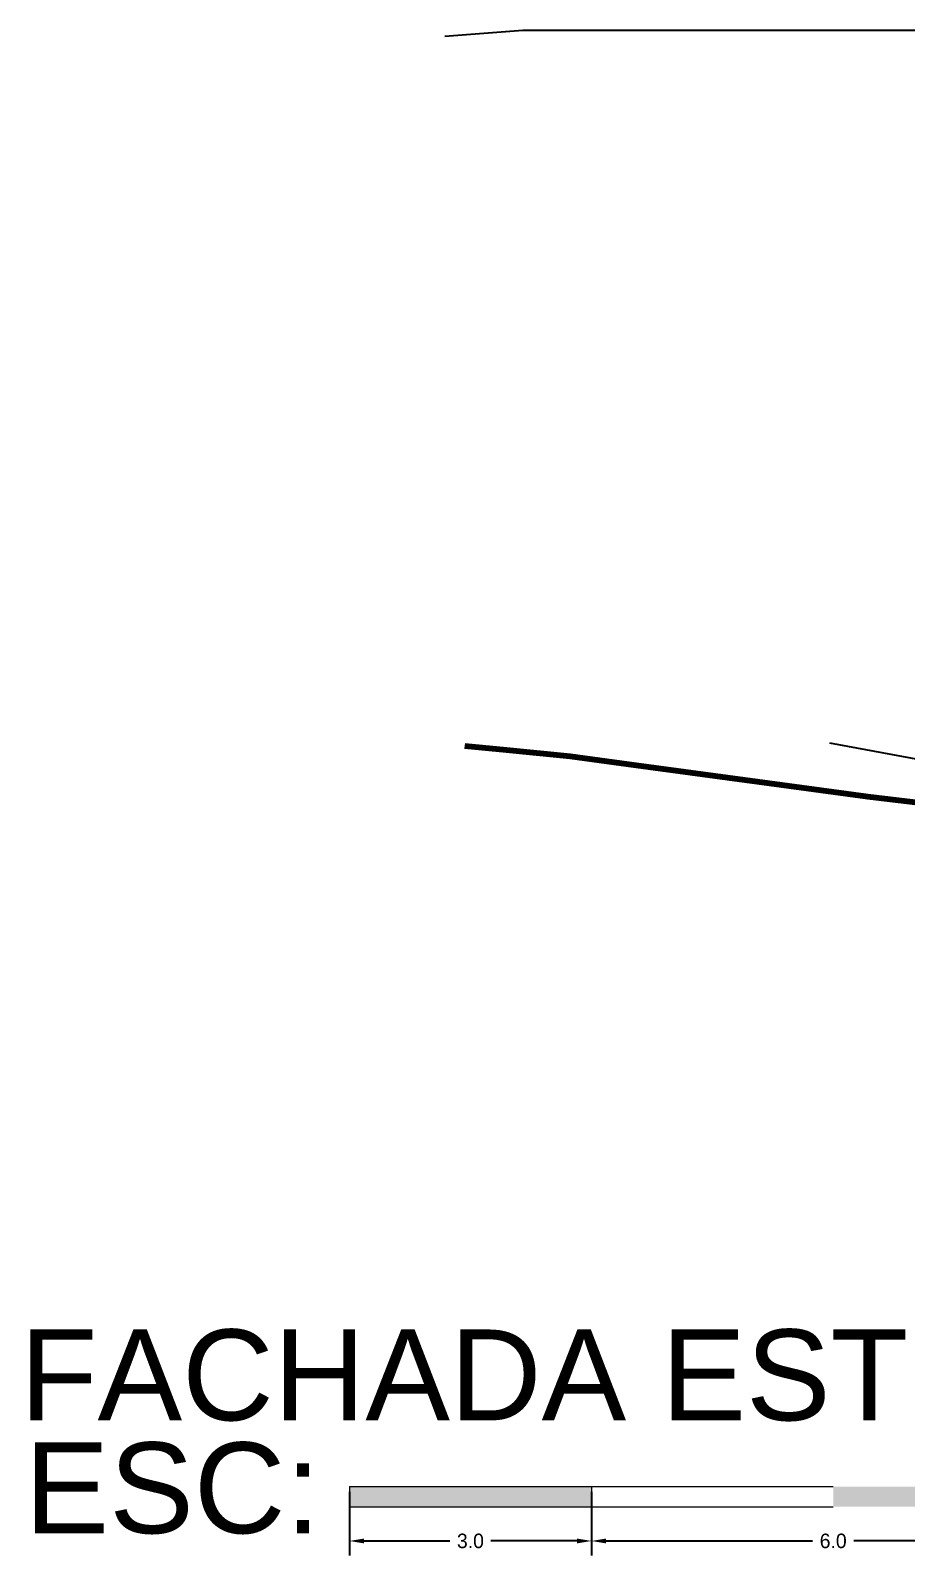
# Model space of a CAD drawing. Header units: metres. Extents: x -57 to 501, y 45 to 307.
# Drawn here: x 269.95 to 280.81, y 80.55 to 99.47 of the extents above; entities that cross this region are included whole.
import ezdxf

# ---------------------------------------------------------------- set-up
doc = ezdxf.new("R2010")
doc.units = ezdxf.units.M
doc.layers.add('Acotación', color=250, linetype='Continuous', lineweight=9)
doc.layers.add('Lámina', color=7, linetype='Continuous', lineweight=30)
doc.layers.add('atras', color=7, linetype='Continuous')
doc.styles.add('Anotativo', font='arial.ttf')
doc.dimstyles.get("Standard").update_dxf_attribs({"dimtxt": 0.18, "dimasz": 0.18, "dimexe": 0.18, "dimexo": 0.0625, "dimgap": 0.09, "dimtad": 0, "dimtih": 1, "dimtoh": 1, "dimdec": 1, "dimzin": 0, "dimdsep": 46, "dimtxsty": 'Standard', "dimcen": 0.09, "dimadec": 0, "dimazin": 0, "dimtfac": 1, "dimtdec": 1, "dimtofl": 0, "dimtmove": 0, "dimatfit": 3, "dimfxl": 1, "dimtolj": 1, "dimtzin": 0, "dimarcsym": 0})

# ---------------------------------------------------------------- blocks, each defined once
blk = doc.blocks.new('*D96')
at = {"layer": 'Acotación', "color": 0, "lineweight": -2, "transparency": 16777216}
for p, q in [((273.91, 81.345), (273.91, 80.554)), ((276.91, 81.345), (276.91, 80.554)), ((274.09, 80.734), (275.155, 80.734)), ((276.73, 80.734), (275.665, 80.734))]:
    blk.add_line(p, q, dxfattribs=at)
at = {"layer": 'Acotación', "color": 0, "transparency": 16777216}
for points in [[(274.09, 80.764), (274.09, 80.704), (273.91, 80.734)], [(276.73, 80.764), (276.73, 80.704), (276.91, 80.734)]]:
    blk.add_solid(points, dxfattribs=at)
at = {"layer": 'Defpoints', "color": 0, "transparency": 16777216}
for p in [(273.91, 81.408), (276.91, 81.408), (276.91, 80.734)]:
    blk.add_point(p, dxfattribs=at)
at = {"layer": 'Acotación', "color": 0, "transparency": 16777216, "insert": (275.41, 80.734), "char_height": 0.18, "attachment_point": 5}
blk.add_mtext('\\A1;3.0', dxfattribs=at)
blk = doc.blocks.new('*D97')
at = {"layer": 'Acotación', "color": 0, "lineweight": -2, "transparency": 16777216}
for p, q in [((276.91, 81.095), (276.91, 80.554)), ((282.91, 81.095), (282.91, 80.554)), ((277.09, 80.734), (279.655, 80.734)), ((282.73, 80.734), (280.165, 80.734))]:
    blk.add_line(p, q, dxfattribs=at)
at = {"layer": 'Acotación', "color": 0, "transparency": 16777216}
for points in [[(277.09, 80.764), (277.09, 80.704), (276.91, 80.734)], [(282.73, 80.764), (282.73, 80.704), (282.91, 80.734)]]:
    blk.add_solid(points, dxfattribs=at)
at = {"layer": 'Defpoints', "color": 0, "transparency": 16777216}
for p in [(276.91, 81.158), (282.91, 81.158), (282.91, 80.734)]:
    blk.add_point(p, dxfattribs=at)
at = {"layer": 'Acotación', "color": 0, "transparency": 16777216, "insert": (279.91, 80.734), "char_height": 0.18, "attachment_point": 5}
blk.add_mtext('\\A1;6.0', dxfattribs=at)

msp = doc.modelspace()

# ---------------------------------------------------------------- hatches: boundary and pattern name
at = {"layer": 'Acotación'}
h = msp.add_hatch(color=256, dxfattribs=at)
h.dxf.hatch_style = 1
h.paths.add_polyline_path([(276.91, 81.408), (273.91, 81.408), (273.91, 81.158), (276.91, 81.158)])
h.paths.add_polyline_path([(282.91, 81.408), (279.91, 81.408), (279.91, 81.158), (282.91, 81.158)])

# ---------------------------------------------------------------- linework, layer by layer
at = {"color": 9, "true_color": 0xc7c8ca}
for p, q in [((276.058, 99.469), (275.093, 99.395)), ((278.359, 99.469), (276.058, 99.469)), ((278.617, 99.469), (278.359, 99.469)), ((280.079, 99.469), (278.617, 99.469)), ((281.096, 99.469), (280.079, 99.469))]:
    msp.add_line(p, q, dxfattribs=at)
msp.add_lwpolyline([(279.865, 90.634), (284.954, 89.691), (286.076, 89.447), (289.034, 89.35), (291.05, 88.993), (292.449, 88.131), (295.098, 87.465), (301.623, 86.554), (304.273, 85.985), (305.442, 85.823)], dxfattribs=at)
at = {"layer": 'Acotación'}
for p, q in [((273.91, 81.408), (276.91, 81.408)), ((273.91, 81.408), (273.91, 81.158)), ((276.91, 81.408), (279.91, 81.408)), ((276.91, 81.408), (276.91, 81.158)), ((273.91, 81.158), (276.91, 81.158)), ((276.91, 81.158), (279.91, 81.158))]:
    msp.add_line(p, q, dxfattribs=at)
at = {"layer": 'atras', "lineweight": 80}
for p, q in [((275.34, 90.596), (275.859, 90.546)), ((275.859, 90.546), (276.647, 90.469)), ((276.647, 90.469), (277.283, 90.383)), ((277.283, 90.383), (277.466, 90.358)), ((277.466, 90.358), (279.122, 90.134)), ((279.122, 90.134), (280.312, 89.972)), ((280.312, 89.972), (280.338, 89.969)), ((280.338, 89.969), (281.17, 89.869))]:
    msp.add_line(p, q, dxfattribs=at)

# ---------------------------------------------------------------- texts
at = {"layer": 'Lámina', "color": 7, "linetype": 'Continuous', "style": 'Anotativo'}
for s, height, p in [('FACHADA ESTE BLOQUE DEPORTIVO A', 1.12652, (269.823, 82.231)), ('ESC:', 1.1265, (269.88, 80.83))]:
    msp.add_text(s, height=height, dxfattribs=at).set_placement(p)

# ---------------------------------------------------------------- dimensions: what is measured, and where the dimension line sits
at = {"layer": 'Acotación'}
for base, p1, p2, picture, middle in [((276.91, 80.734), (273.91, 81.408), (276.91, 81.408), '*D96', (275.41, 80.734)), ((282.91, 80.734), (276.91, 81.158), (282.91, 81.158), '*D97', (279.91, 80.734))]:
    dim = msp.add_linear_dim(base=base, p1=p1, p2=p2, dimstyle='Standard', dxfattribs=at)
    dim.commit()
    dim.dimension.update_dxf_attribs({"geometry": picture, "text_midpoint": middle})

doc.saveas('drawing.dxf')
